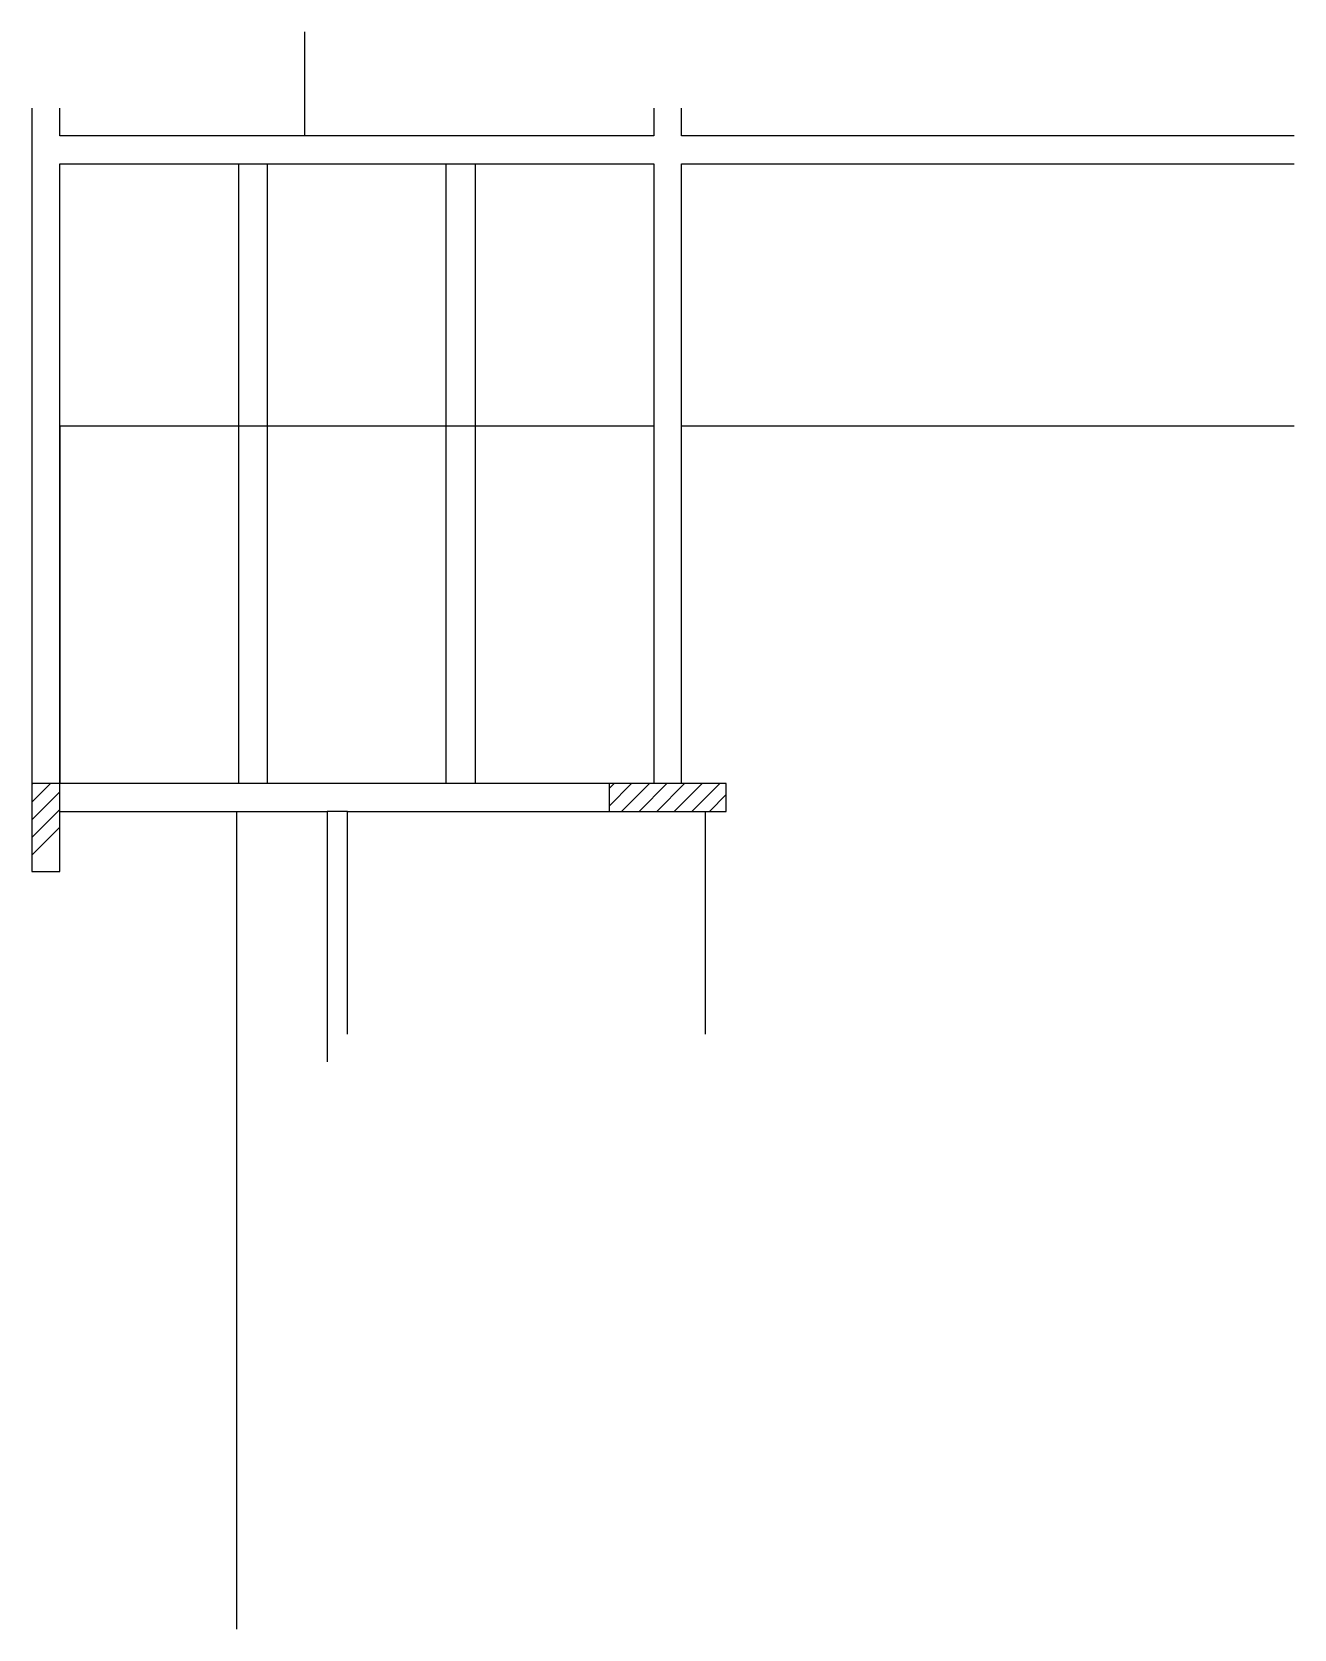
# Model space of a CAD drawing. Header units: metres. Extents: x 3628 to 4490, y 1722 to 2812.
import ezdxf

# ---------------------------------------------------------------- set-up
doc = ezdxf.new("R2010")
doc.units = ezdxf.units.M
for name, color, linetype in [('3', 7, 'Continuous'), ('7', 7, 'Continuous'), ('Painéis', 7, 'Continuous')]:
    doc.layers.add(name, color=color, linetype=linetype)

msp = doc.modelspace()

# ---------------------------------------------------------------- linework, layer by layer
at = {"layer": '3', "color": 7, "lineweight": 25}
for p, q in [((3628, 2286.3), (3640.7, 2299)), ((3628, 2298.3), (3628.7, 2299)), ((3628, 2274.3), (3647, 2293.3)), ((4022, 2283.6), (4037.4, 2299)), ((4022, 2295.6), (4025.4, 2299)), ((4030.5, 2280), (4049.5, 2299)), ((4042.5, 2280), (4061.5, 2299)), ((4054.5, 2280), (4073.5, 2299)), ((4066.5, 2280), (4085.5, 2299)), ((4078.5, 2280), (4097.5, 2299)), ((4090.6, 2280), (4102, 2291.5)), ((3628, 2262.2), (3647, 2281.2)), ((3628, 2250.2), (3647, 2269.2))]:
    msp.add_line(p, q, dxfattribs=at)
for points in [[(3628, 2760), (3628, 2731.5)], [(3647, 2741), (3647, 2760)], [(4052.5, 2760), (4052.5, 2741)], [(4071.5, 2741), (4071.5, 2760)], [(4052.5, 2741), (3647, 2741)], [(4489.5, 2741), (4071.5, 2741)], [(3628, 2731.5), (3628, 2299)], [(3647, 2722), (4052.5, 2722)], [(3647, 2299), (3647, 2722)], [(4052.5, 2722), (4052.5, 2299)], [(4071.5, 2722), (4489.5, 2722)], [(4071.5, 2299), (4071.5, 2722)], [(3836.5, 2299), (3647, 2299)], [(4022, 2299), (3836.5, 2299)], [(3647, 2280), (3829.5, 2280)], [(3829.5, 2280), (3829.5, 2109)], [(3843.5, 2280), (3829.5, 2280)], [(3843.5, 2280), (4022, 2280)], [(3843.5, 2128), (3843.5, 2280)]]:
    msp.add_lwpolyline(points, dxfattribs=at)
at = {"layer": '7', "color": 7, "lineweight": 25}
for points in [[(3628, 2239), (3647, 2239), (3647, 2299), (3628, 2299), (3628, 2239)], [(4022, 2280), (4102, 2280), (4102, 2299), (4022, 2299), (4022, 2280)]]:
    msp.add_lwpolyline(points, dxfattribs=at)
at = {"layer": 'Painéis', "color": 7, "lineweight": 25}
for p, q in [((3814, 2812), (3814, 2741)), ((3769, 2722), (3769, 2299)), ((3788.5, 2722), (3788.5, 2299)), ((3910.5, 2722), (3910.5, 2299)), ((3930.5, 2722), (3930.5, 2299)), ((4052.5, 2543), (3647, 2543)), ((3647, 2543), (3647, 2299)), ((4489.5, 2543), (4071.5, 2543)), ((3768, 1721.9), (3768, 2280)), ((4087.5, 2280), (4087.5, 2128))]:
    msp.add_line(p, q, dxfattribs=at)

doc.saveas('drawing.dxf')
